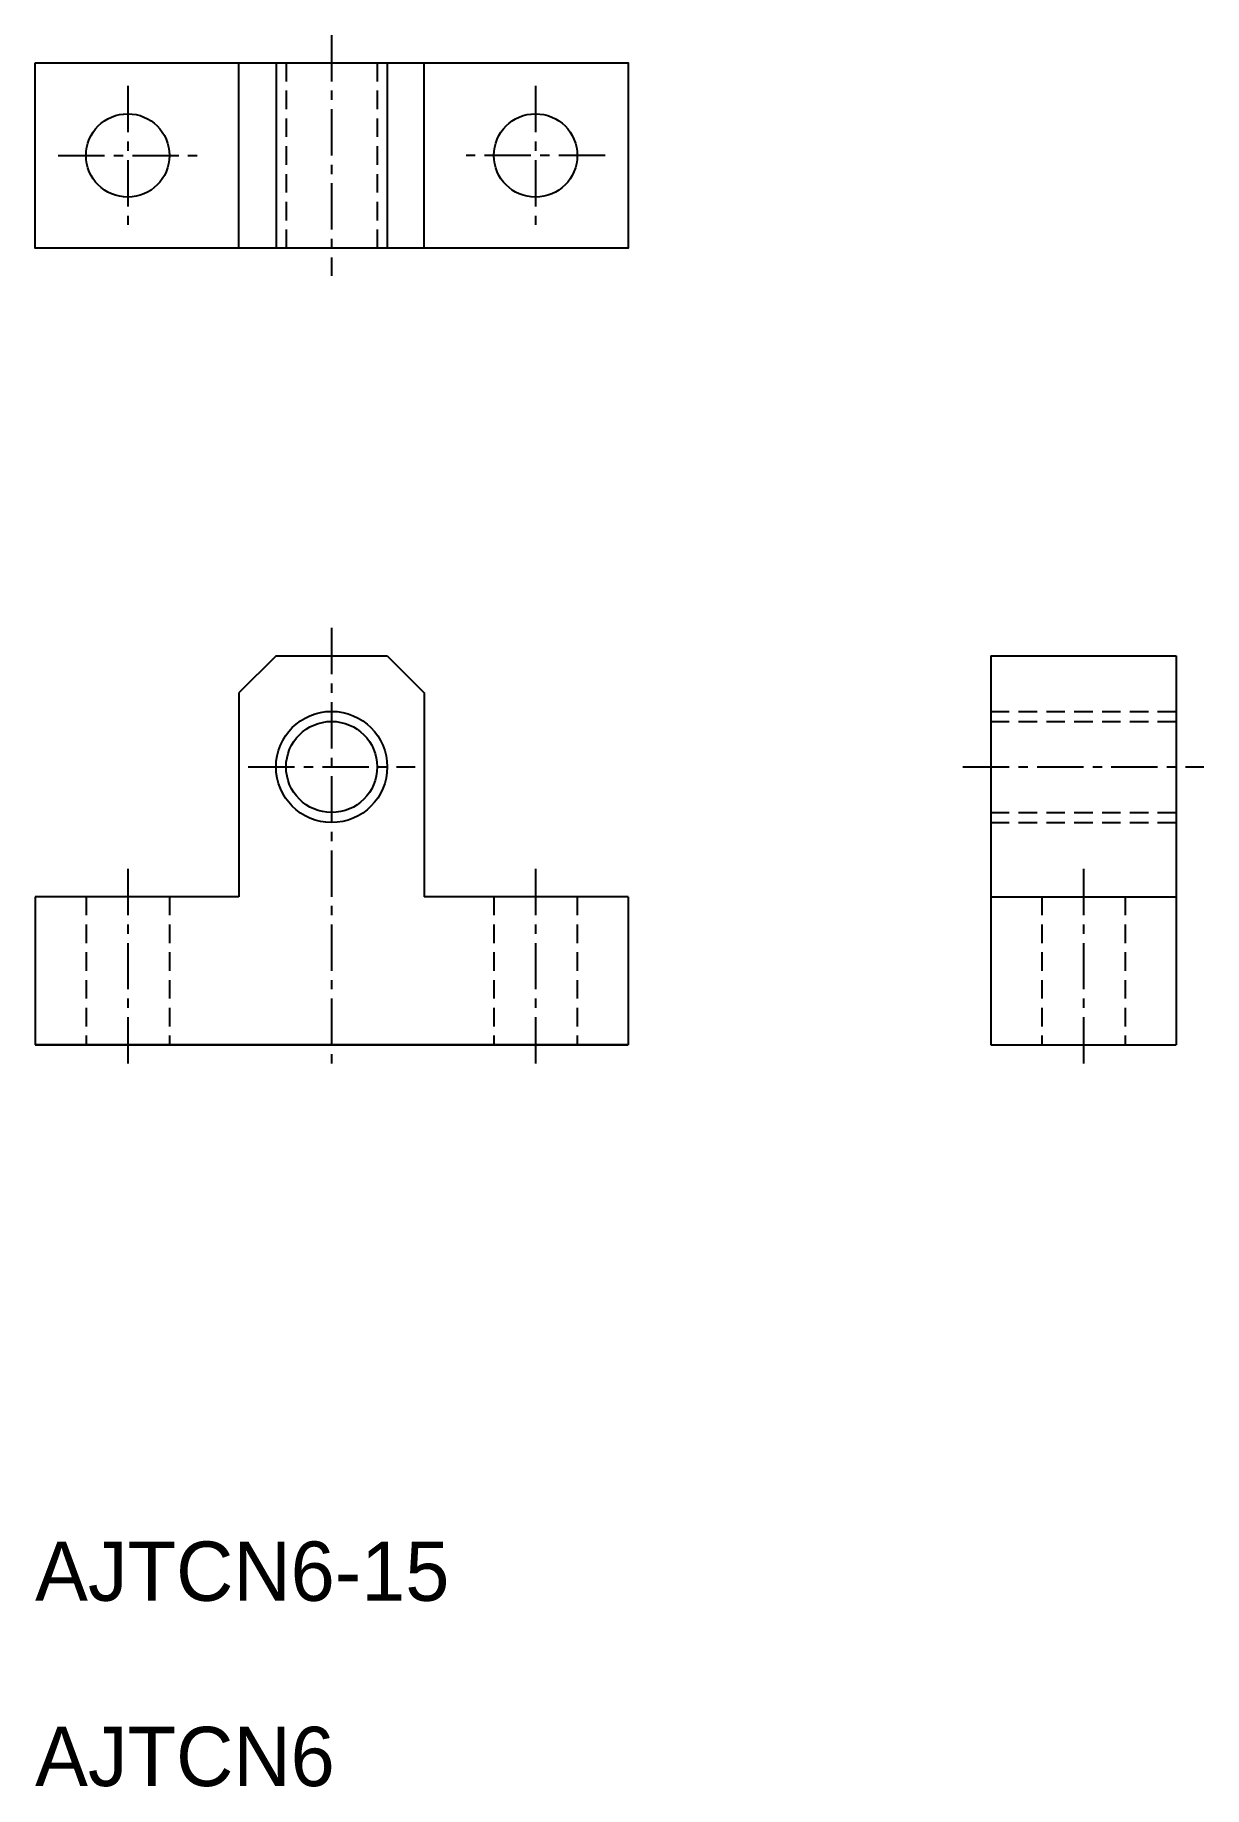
# Model space of a CAD drawing. Extents: x -563 to -500, y -1159.9 to -1065.3.
import ezdxf

# ---------------------------------------------------------------- set-up
doc = ezdxf.new("R2010")
doc.units = 0
doc.header["$LTSCALE"] = 2
doc.linetypes.add('CENTER', pattern=[2, 1.25, -0.25, 0.25, -0.25])
doc.linetypes.add('DASHED', pattern=[0.75, 0.5, -0.25])
doc.layers.get('0').update_dxf_attribs({"linetype": 'CONTINUOUS'})
doc.layers.add('CENTER', color=1, linetype='CENTER')

msp = doc.modelspace()

# ---------------------------------------------------------------- linework, layer by layer
at = {"color": 7, "linetype": 'CONTINUOUS'}
for p, q in [((-552.04, -1076.841), (-552.04, -1066.841)), ((-550.04, -1066.841), (-550.04, -1076.841)), ((-544.04, -1066.841), (-544.04, -1076.841)), ((-542.04, -1076.841), (-542.04, -1066.841)), ((-550.04, -1098.841), (-552.04, -1100.841)), ((-550.04, -1098.841), (-544.04, -1098.841)), ((-544.04, -1098.841), (-542.04, -1100.841)), ((-511.48, -1098.841), (-501.48, -1098.841)), ((-511.48, -1098.841), (-511.48, -1119.841)), ((-501.48, -1098.841), (-501.48, -1119.841)), ((-552.04, -1100.841), (-552.04, -1111.841)), ((-542.04, -1100.841), (-542.04, -1111.841)), ((-563.04, -1111.841), (-563.04, -1119.841)), ((-552.04, -1111.841), (-563.04, -1111.841)), ((-531.04, -1111.841), (-542.04, -1111.841)), ((-531.04, -1111.841), (-531.04, -1119.841)), ((-511.48, -1111.841), (-501.48, -1111.841)), ((-563.04, -1119.841), (-531.04, -1119.841)), ((-531.04, -1119.841), (-563.04, -1119.841)), ((-511.48, -1119.841), (-501.48, -1119.841))]:
    msp.add_line(p, q, dxfattribs=at)
at = {"color": 3, "linetype": 'DASHED'}
for p, q in [((-550.04, -1066.841), (-550.04, -1076.841)), ((-549.499, -1066.841), (-549.499, -1076.841)), ((-544.582, -1066.841), (-544.582, -1076.841)), ((-544.04, -1066.841), (-544.04, -1076.841)), ((-511.48, -1101.841), (-501.48, -1101.841)), ((-511.48, -1102.383), (-501.48, -1102.383)), ((-511.48, -1107.3), (-501.48, -1107.3)), ((-511.48, -1107.841), (-501.48, -1107.841)), ((-560.29, -1111.841), (-560.29, -1119.841)), ((-555.79, -1111.841), (-555.79, -1119.841)), ((-538.29, -1111.841), (-538.29, -1119.841)), ((-533.79, -1111.841), (-533.79, -1119.841)), ((-508.73, -1111.841), (-508.73, -1119.841)), ((-504.23, -1111.841), (-504.23, -1119.841))]:
    msp.add_line(p, q, dxfattribs=at)
at = {"color": 7, "linetype": 'CONTINUOUS'}
msp.add_lwpolyline([(-563.04, -1066.841), (-531.04, -1066.841), (-531.04, -1076.841), (-563.04, -1076.841)], close=True, dxfattribs=at)
for centre, radius in [((-558.04, -1071.841), 2.25), ((-536.04, -1071.841), 2.25), ((-547.04, -1104.841), 2.458)]:
    msp.add_circle(centre, radius, dxfattribs=at)
at = {"color": 3, "linetype": 'CONTINUOUS'}
msp.add_circle((-547.04, -1104.841), 3, dxfattribs=at)
at = {"layer": 'CENTER', "color": 1, "linetype": 'CENTER'}
for p, q in [((-547.04, -1065.341), (-547.04, -1078.341)), ((-558.04, -1068.091), (-558.04, -1075.591)), ((-536.04, -1068.091), (-536.04, -1075.591)), ((-561.79, -1071.841), (-554.29, -1071.841)), ((-532.29, -1071.841), (-539.79, -1071.841)), ((-547.04, -1097.341), (-547.04, -1121.341)), ((-551.54, -1104.841), (-542.54, -1104.841)), ((-512.98, -1104.841), (-499.98, -1104.841)), ((-558.04, -1110.341), (-558.04, -1121.341)), ((-536.04, -1110.341), (-536.04, -1121.341)), ((-506.48, -1110.341), (-506.48, -1121.341))]:
    msp.add_line(p, q, dxfattribs=at)

# ---------------------------------------------------------------- texts
at = {"color": 7, "linetype": 'CONTINUOUS'}
for s, p in [('AJTCN6-15', (-563.04, -1149.841)), ('AJTCN6', (-563.04, -1159.841))]:
    msp.add_text(s, height=3.2, dxfattribs=at).set_placement(p)

doc.saveas('drawing.dxf')
